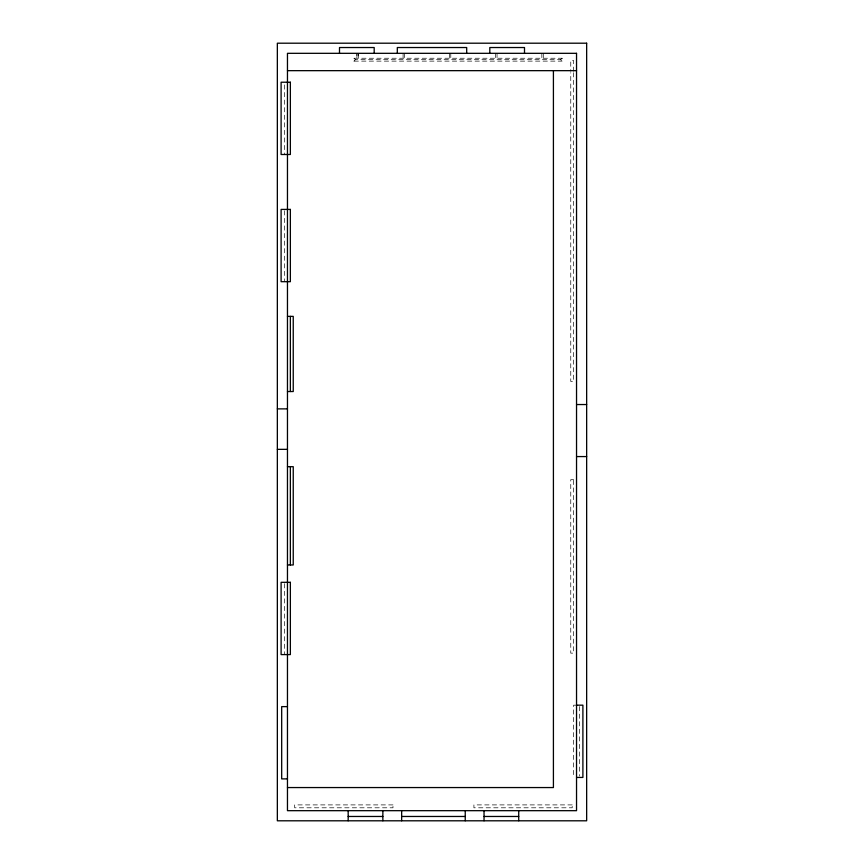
<?xml version="1.0" encoding="UTF-8"?>
<svg xmlns="http://www.w3.org/2000/svg" width="864" height="864" viewBox="0 0 864 864"><rect width="100%" height="100%" fill="white"/><g stroke="black" fill="none" stroke-linecap="round" stroke-linejoin="round"><path stroke-width="0.65" stroke-dasharray="4.32 3.24" d="M357.134 53.32L356.843 58.234L356.843 53.32M358.582 53.32L358.279 58.234L358.279 54.551M353.948 61.117L355.396 59.681L560.639 59.681L562.086 61.117L562.086 58.234L353.948 58.234L353.948 61.117L562.086 61.117M560.639 59.681L562.086 58.234M576.536 705.175L573.642 705.175L573.642 777.438M353.948 58.234L355.396 59.681M579.431 706.514L579.431 776.099M573.642 71.334L573.642 60.545L570.758 60.545L570.758 71.334M573.642 72.673L573.642 381.413L570.758 381.413L570.758 72.673M543.294 53.32L543.294 58.234M541.847 53.32L541.847 58.234M497.038 53.32L497.038 58.234M495.59 53.32L495.59 58.234M450.792 53.32L450.792 58.234M449.345 53.32L449.345 58.234M404.536 53.32L404.536 58.234M403.088 53.32L403.088 58.234M284.569 84.899L284.569 154.494M284.569 210.751L284.569 281.686M284.569 583.654L284.569 654.588M573.642 479.693L570.758 479.693L570.758 653.141L573.642 653.141L573.642 479.693M392.98 804.902L294.689 804.902L294.689 807.797L392.98 807.797L392.98 804.902M572.195 804.902L473.915 804.902L473.915 807.797L572.195 807.797L572.195 804.902"/><path stroke-width="1.3" d="M287.464 70.664L576.536 70.664M287.464 316.375L293.242 316.375L293.242 391.532L287.464 391.532M576.536 404.536L586.656 404.536M277.344 408.877L287.464 408.877M277.344 449.345L287.464 449.345M576.536 456.57L586.656 456.57M287.464 466.69L293.242 466.69L293.242 564.97L287.464 564.97M576.536 705.175L582.898 705.175L582.898 777.438L576.536 777.438M287.464 706.622L281.686 706.622L281.686 778.885L287.464 778.885M287.464 787.558L553.414 787.558L553.414 70.664M348.17 816.469L382.86 816.469M401.652 816.469L465.242 816.469M484.034 816.469L518.724 816.469M524.502 53.32L524.502 47.531L489.812 47.531L489.812 53.32M518.724 810.68L518.724 820.8M484.034 810.68L484.034 820.8M466.69 53.32L466.69 47.531L397.31 47.531L397.31 53.32M465.242 810.68L465.242 820.8M401.652 810.68L401.652 820.8M382.86 810.68L382.86 820.8M374.188 53.32L374.188 47.531L339.498 47.531L339.498 53.32M348.17 810.68L348.17 820.8M290.358 316.375L290.358 391.532M290.358 466.69L290.358 564.97M586.656 43.2L277.344 43.2L277.344 820.8L586.656 820.8L586.656 43.2M576.536 53.32L287.464 53.32L287.464 810.68L576.536 810.68L576.536 53.32M290.358 82.22L281.102 82.22L281.102 154.494L290.358 154.494L290.358 82.22M290.358 209.412L281.102 209.412L281.102 281.686L290.358 281.686L290.358 209.412M290.358 582.314L281.102 582.314L281.102 654.588L290.358 654.588L290.358 582.314"/></g></svg>
